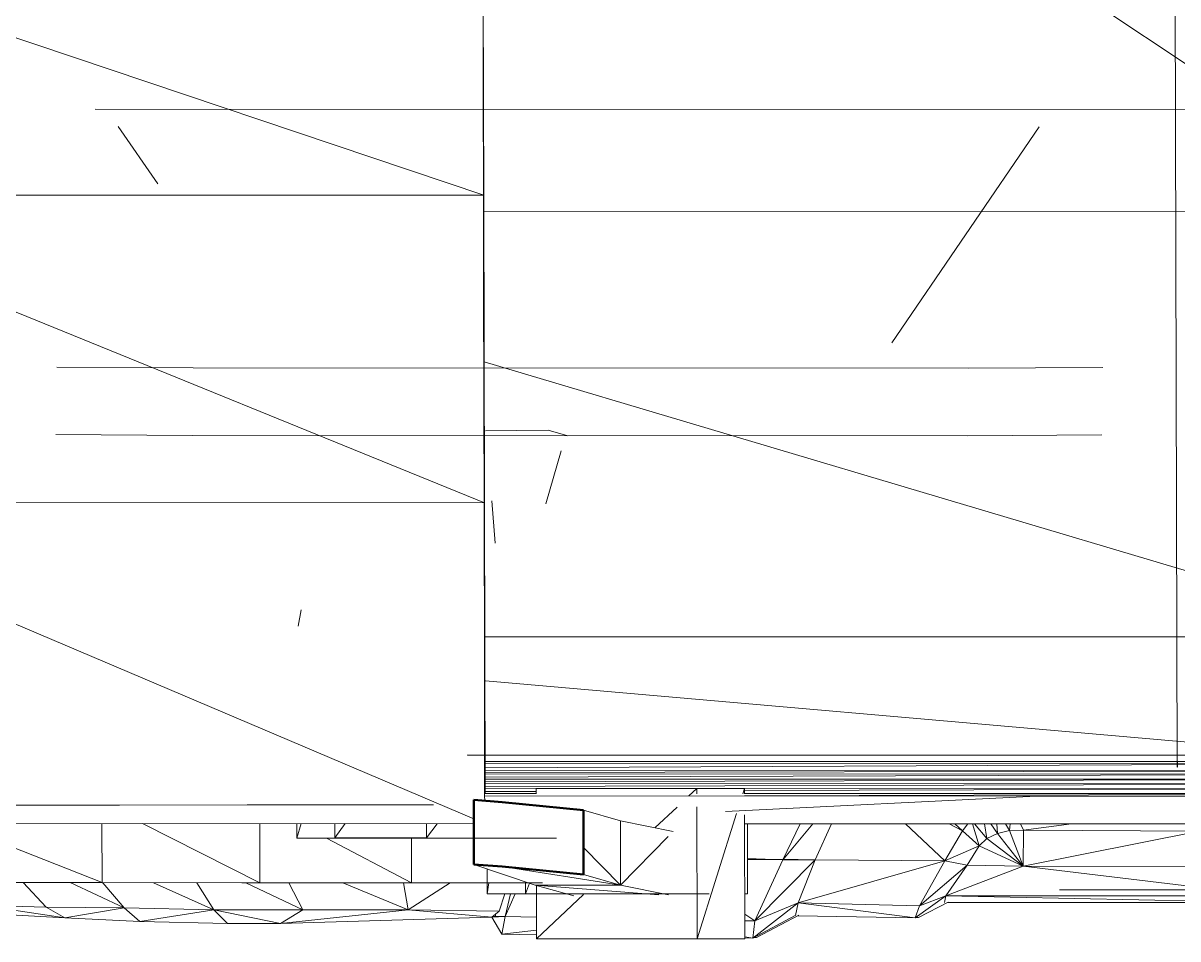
# Model space of a CAD drawing. Header units: inches. Extents: x -4169 to 1533, y -251 to 585.
# Drawn here: x 1351.24 to 1373.61, y -19.9 to -2.15 of the extents above; entities that cross this region are included whole.
import ezdxf

# ---------------------------------------------------------------- set-up
doc = ezdxf.new("R2010")
doc.units = ezdxf.units.IN
doc.header["$MEASUREMENT"] = 0
for name, color, linetype, lineweight in [('0-4', 10, 'Continuous', 5), ('0-6', 7, 'Continuous', 9), ('A-GENM', 5, 'Continuous', 9), ('A-GENM-1', 250, 'Continuous', 50)]:
    doc.layers.add(name, color=color, linetype=linetype, lineweight=lineweight)

# ---------------------------------------------------------------- blocks, each defined once
blk = doc.blocks.new('Land_Rover_Evoque_-_SUV_Car_Vehicle_Automobile_13067 - Land Rover EVOQUE_dwg-1230547-BUILDING ELEVATION - SOUTH')
at = {"layer": 'A-GENM'}
for p, q in [((12415.4, -17.669), (12415.067, -18.367)), ((12415.645, -17.669), (12415.067, -18.367)), ((12416.008, -17.669), (12415.695, -18.367)), ((12415.695, -18.367), (12416.008, -17.669)), ((12418.205, -18.388), (12417.444, -17.669)), ((12418.287, -17.669), (12418.545, -17.803)), ((12418.545, -17.803), (12418.399, -17.669)), ((12418.545, -17.803), (12418.652, -17.669)), ((12418.739, -17.669), (12418.868, -18.095)), ((12418.781, -17.669), (12419.019, -17.956)), ((12418.974, -17.669), (12419.019, -17.956)), ((12419.094, -17.67), (12419.222, -17.855)), ((12419.212, -17.67), (12419.222, -17.855)), ((12419.381, -17.67), (12419.454, -17.796)), ((12419.467, -17.67), (12419.454, -17.796)), ((12419.669, -17.67), (12419.729, -17.795)), ((12420.659, -17.67), (12419.729, -17.795)), ((12418.205, -18.388), (12418.545, -17.803)), ((12418.545, -17.803), (12418.868, -18.095)), ((12419.222, -17.855), (12419.019, -17.956)), ((12419.454, -17.796), (12419.222, -17.855)), ((12419.222, -17.855), (12419.723, -18.491)), ((12419.729, -17.795), (12419.454, -17.796)), ((12419.454, -17.796), (12419.723, -18.491)), ((12419.729, -17.795), (12419.723, -18.491)), ((12423.132, -17.809), (12419.723, -18.491)), ((12423.132, -17.809), (12419.729, -17.795)), ((12418.205, -18.388), (12418.868, -18.095)), ((12418.868, -18.095), (12418.635, -18.468)), ((12419.019, -17.956), (12418.868, -18.095)), ((12418.868, -18.095), (12419.723, -18.491)), ((12419.019, -17.956), (12419.723, -18.491)), ((12415.067, -18.367), (12414.381, -18.34)), ((12414.381, -18.36), (12415.363, -18.36)), ((12415.067, -18.367), (12414.522, -19.551)), ((12415.695, -18.367), (12414.522, -19.551)), ((12415.363, -18.36), (12414.927, -18.36)), ((12415.067, -18.367), (12415.695, -18.367)), ((12415.695, -18.367), (12415.364, -19.2)), ((12415.364, -19.2), (12415.695, -18.367)), ((12415.364, -19.2), (12418.205, -18.388)), ((12418.205, -18.388), (12415.695, -18.367)), ((12417.714, -19.261), (12418.205, -18.388)), ((12417.714, -19.261), (12418.635, -18.468)), ((12418.205, -18.388), (12418.635, -18.468)), ((12418.635, -18.468), (12418.222, -19.064)), ((12418.222, -19.064), (12419.723, -18.491)), ((12418.635, -18.468), (12419.723, -18.491)), ((12424.463, -19.064), (12419.723, -18.491)), ((12423.127, -18.503), (12419.723, -18.491)), ((12400.792, -19.286), (12400.346, -18.809)), ((12402.302, -19.299), (12401.258, -18.809)), ((12402.302, -19.299), (12401.892, -18.81)), ((12404.044, -19.338), (12402.872, -18.81)), ((12404.044, -19.338), (12403.713, -18.811)), ((12405.767, -19.337), (12404.658, -18.812)), ((12405.767, -19.337), (12405.495, -18.812)), ((12407.808, -19.338), (12406.54, -18.813)), ((12407.808, -19.338), (12407.718, -18.813)), ((12407.808, -19.338), (12408.622, -18.814)), ((12420.854, -18.95), (12420.423, -18.949)), ((12420.854, -18.95), (12426.741, -18.951)), ((12409.57, -19.361), (12409.681, -19.025)), ((12409.686, -19.468), (12409.79, -19.025)), ((12409.877, -19.025), (12409.686, -19.468)), ((12415.364, -19.2), (12414.485, -19.884)), ((12414.522, -19.551), (12415.364, -19.2)), ((12415.364, -19.2), (12415.308, -19.449)), ((12415.364, -19.2), (12415.308, -19.449)), ((12417.629, -19.493), (12415.364, -19.2)), ((12415.364, -19.2), (12417.714, -19.261)), ((12417.629, -19.493), (12418.222, -19.064)), ((12418.266, -19.189), (12417.697, -19.487)), ((12417.714, -19.261), (12418.222, -19.064)), ((12418.222, -19.064), (12418.2, -19.195)), ((12424.463, -19.064), (12418.222, -19.064)), ((12424.432, -19.193), (12418.222, -19.064)), ((12424.432, -19.193), (12418.254, -19.195)), ((12400.792, -19.286), (12399.721, -19.252)), ((12401.154, -19.494), (12399.721, -19.278)), ((12401.154, -19.494), (12399.722, -19.413)), ((12402.302, -19.299), (12400.792, -19.286)), ((12401.154, -19.494), (12400.792, -19.286)), ((12402.302, -19.299), (12401.154, -19.494)), ((12404.044, -19.338), (12402.302, -19.299)), ((12402.302, -19.299), (12402.605, -19.56)), ((12404.044, -19.338), (12402.605, -19.56)), ((12404.044, -19.338), (12405.767, -19.337)), ((12405.332, -19.601), (12404.044, -19.338)), ((12404.044, -19.338), (12404.306, -19.604)), ((12405.332, -19.601), (12405.767, -19.337)), ((12407.808, -19.338), (12405.332, -19.601)), ((12407.808, -19.338), (12405.767, -19.337)), ((12409.427, -19.48), (12407.808, -19.338)), ((12409.57, -19.361), (12407.808, -19.338)), ((12409.427, -19.48), (12409.57, -19.361)), ((12409.499, -19.467), (12409.449, -19.461)), ((12409.499, -19.467), (12409.501, -19.418)), ((12414.522, -19.551), (12414.326, -19.417)), ((12414.485, -19.884), (12415.307, -19.449)), ((12415.376, -19.441), (12414.555, -19.875)), ((12417.629, -19.493), (12415.359, -19.45)), ((12417.629, -19.493), (12417.714, -19.261)), ((12402.605, -19.56), (12401.154, -19.494)), ((12402.605, -19.56), (12404.306, -19.604)), ((12405.332, -19.601), (12404.306, -19.604)), ((12409.427, -19.48), (12405.332, -19.601)), ((12409.686, -19.468), (12409.427, -19.48)), ((12409.619, -19.811), (12409.427, -19.48)), ((12409.499, -19.467), (12409.44, -19.469)), ((12409.687, -19.466), (12409.499, -19.467)), ((12409.55, -19.474), (12409.499, -19.467)), ((12409.619, -19.811), (12409.686, -19.468)), ((12410.292, -19.481), (12409.686, -19.468)), ((12414.522, -19.551), (12414.326, -19.549)), ((12414.522, -19.551), (12414.485, -19.884)), ((12417.632, -19.485), (12417.697, -19.487)), ((12417.697, -19.487), (12417.637, -19.471)), ((12410.293, -19.731), (12409.619, -19.811)), ((12410.293, -19.823), (12409.619, -19.811)), ((12414.485, -19.884), (12414.327, -19.86)), ((12414.485, -19.884), (12414.327, -19.882)), ((12414.555, -19.875), (12414.486, -19.874))]:
    blk.add_line(p, q, dxfattribs=at)
blk = doc.blocks.new('Land_Rover_Evoque_-_SUV_Car_Vehicle_Automobile_13067 - Land_Rover_Evoque_-_SUV_Car_Vehicle_Automobile_13067-1230553-BUILDING ELEVATION - SOUTH')
blk.add_blockref('Land_Rover_Evoque_-_SUV_Car_Vehicle_Automobile_13067 - Land Rover EVOQUE_dwg-1230547-BUILDING ELEVATION - SOUTH', (0, 0))
blk = doc.blocks.new('Land_Rover_Evoque_-_SUV_Car_Vehicle_Automobile_13067 - Land Rover EVOQUE_dwg-V22-BUILDING ELEVATION - SOUTH')
at = {"layer": 'A-GENM'}
for p, q in [((12402.467, 10.642), (12427.18, -5.812)), ((12422.65, 6.565), (12422.703, -16.564)), ((12409.268, -7.251), (12409.25, 1.711)), ((12409.27, -5.49), (12409.259, -0.56)), ((12409.259, -0.56), (12409.268, -7.251)), ((12398.761, -1.951), (12409.27, -5.49)), ((12452.724, -3.833), (12401.745, -3.819)), ((12402.19, -4.157), (12402.953, -5.268)), ((12420.031, -4.162), (12417.176, -8.35)), ((12399.682, -5.487), (12409.27, -5.49)), ((12409.284, -11.449), (12409.27, -5.49)), ((12409.27, -5.49), (12409.276, -11.582)), ((12409.271, -5.807), (12427.18, -5.812)), ((12409.276, -11.582), (12409.268, -7.251)), ((12399.684, -7.543), (12409.284, -11.449)), ((12427.2, -14.049), (12409.278, -8.718)), ((12400.997, -8.819), (12403.641, -8.836)), ((12403.641, -8.836), (12418.654, -8.84)), ((12421.264, -8.824), (12418.654, -8.84)), ((12409.307, -10.054), (12410.521, -10.043)), ((12410.521, -10.043), (12410.899, -10.149)), ((12400.98, -10.127), (12403.624, -10.144)), ((12403.624, -10.144), (12418.637, -10.148)), ((12421.248, -10.132), (12418.637, -10.148)), ((12410.475, -11.471), (12410.771, -10.443)), ((12409.425, -11.408), (12409.429, -11.413)), ((12409.425, -11.408), (12409.494, -12.234)), ((12399.691, -11.446), (12409.284, -11.449)), ((12409.282, -14.543), (12409.276, -11.582)), ((12409.284, -11.449), (12409.282, -14.543)), ((12409.284, -11.449), (12409.295, -17.086)), ((12399.694, -13.59), (12409.079, -17.575)), ((12405.672, -13.84), (12405.73, -13.521)), ((12405.672, -13.84), (12405.672, -13.839)), ((12409.307, -14.044), (12427.2, -14.049)), ((12409.282, -14.543), (12409.287, -17.129)), ((12427.21, -16.464), (12409.307, -14.898)), ((12408.959, -16.332), (12408.964, -16.337)), ((12445.573, -16.347), (12408.964, -16.337)), ((12427.21, -16.464), (12409.307, -16.459)), ((12427.239, -16.501), (12409.307, -16.496)), ((12427.239, -16.501), (12409.307, -16.583)), ((12422.713, -16.463), (12422.711, -16.573)), ((12422.711, -16.463), (12422.711, -16.573)), ((12422.711, -16.573), (12422.711, -16.463)), ((12422.711, -16.573), (12422.711, -16.463)), ((12427.235, -16.637), (12409.307, -16.633)), ((12427.235, -16.637), (12409.307, -16.677)), ((12427.233, -16.708), (12409.307, -16.704)), ((12427.233, -16.708), (12409.307, -16.767)), ((12422.711, -16.573), (12422.703, -16.564)), ((12427.23, -16.808), (12409.307, -16.804)), ((12427.23, -16.808), (12409.307, -16.857)), ((12409.307, -16.889), (12427.227, -16.894)), ((12427.227, -16.894), (12409.307, -16.946)), ((12409.307, -16.98), (12427.224, -16.985)), ((12410.286, -16.985), (12413.4, -16.985)), ((12410.286, -16.985), (12410.287, -17.086)), ((12413.4, -16.985), (12410.286, -16.985)), ((12413.245, -17.13), (12413.4, -16.985)), ((12413.4, -17.086), (12413.4, -16.985)), ((12413.4, -17.086), (12413.4, -16.985)), ((12414.321, -16.988), (12413.4, -16.985)), ((12414.321, -16.988), (12414.29, -17.086)), ((12414.321, -16.988), (12414.29, -17.086)), ((12427.224, -16.985), (12414.321, -17.027)), ((12414.321, -16.988), (12414.321, -17.086)), ((12414.321, -17.086), (12414.321, -16.988)), ((12409.625, -17.25), (12409.078, -17.207)), ((12409.078, -17.207), (12409.079, -17.414)), ((12409.287, -17.129), (12409.289, -17.224)), ((12409.289, -17.224), (12409.287, -17.129)), ((12419.982, -17.131), (12409.287, -17.129)), ((12410.287, -17.04), (12409.307, -17.043)), ((12409.307, -17.081), (12410.287, -17.081)), ((12413.956, -17.433), (12419.982, -17.131)), ((12414.321, -17.083), (12427.222, -17.086)), ((12427.222, -17.086), (12414.321, -17.127)), ((12419.982, -17.131), (12427.196, -17.131)), ((12402.216, -17.307), (12398.061, -17.309)), ((12404.689, -17.304), (12402.216, -17.307)), ((12406.755, -17.302), (12404.689, -17.304)), ((12406.755, -17.302), (12408.3, -17.299)), ((12409.081, -18.455), (12409.079, -17.414)), ((12409.625, -17.25), (12411.203, -17.407)), ((12411.203, -17.407), (12411.205, -18.126)), ((12411.919, -17.613), (12411.203, -17.407)), ((12412.587, -17.747), (12413.015, -17.346)), ((12413.406, -19.897), (12413.4, -17.341)), ((12413.406, -19.897), (12413.4, -17.341)), ((12409.079, -17.667), (12399.702, -17.664)), ((12409.079, -17.667), (12399.702, -17.664)), ((12401.877, -18.809), (12401.874, -17.665)), ((12402.658, -17.665), (12404.934, -18.81)), ((12404.934, -18.81), (12404.932, -17.666)), ((12405.65, -17.946), (12405.649, -17.666)), ((12405.65, -17.946), (12405.734, -17.666)), ((12406.587, -17.666), (12406.383, -17.944)), ((12406.383, -17.944), (12406.383, -17.666)), ((12408.163, -17.944), (12408.162, -17.667)), ((12408.366, -17.667), (12408.163, -17.944)), ((12412.938, -17.818), (12411.919, -17.613)), ((12411.919, -17.613), (12411.923, -18.859)), ((12414.17, -17.468), (12413.406, -19.897)), ((12414.17, -17.468), (12413.406, -19.897)), ((12414.322, -17.494), (12414.327, -19.9)), ((12414.327, -19.9), (12414.322, -17.494)), ((12414.322, -17.668), (12427.205, -17.672)), ((12414.382, -19.026), (12414.379, -17.668)), ((12401.877, -18.809), (12399.703, -17.948)), ((12405.65, -17.946), (12406.383, -17.944)), ((12406.386, -17.948), (12405.65, -17.946)), ((12406.221, -17.947), (12407.874, -18.812)), ((12408.163, -17.944), (12406.383, -17.944)), ((12406.383, -17.946), (12409.08, -17.947)), ((12406.386, -17.948), (12408.165, -17.948)), ((12407.874, -18.812), (12407.872, -17.948)), ((12409.08, -17.945), (12408.163, -17.944)), ((12408.165, -17.948), (12409.945, -17.948)), ((12409.945, -17.948), (12410.678, -17.947)), ((12412.846, -17.912), (12411.923, -18.859)), ((12411.206, -18.654), (12411.205, -18.126)), ((12411.923, -18.859), (12411.205, -18.126)), ((12409.63, -18.498), (12409.081, -18.455)), ((12410.269, -18.859), (12409.081, -18.455)), ((12409.334, -18.541), (12409.335, -19.024)), ((12409.63, -18.498), (12411.206, -18.654)), ((12409.63, -18.498), (12411.923, -18.859)), ((12410.078, -18.794), (12410.078, -19.023)), ((12411.206, -18.654), (12411.923, -18.859)), ((12401.375, -18.809), (12397.157, -18.806)), ((12401.877, -18.809), (12399.705, -18.807)), ((12404.586, -18.811), (12401.375, -18.809)), ((12401.877, -18.809), (12401.375, -18.809)), ((12401.877, -18.81), (12401.375, -18.809)), ((12401.877, -18.809), (12404.934, -18.81)), ((12404.934, -18.81), (12404.586, -18.811)), ((12407.555, -18.813), (12404.586, -18.811)), ((12404.934, -18.812), (12404.586, -18.811)), ((12404.934, -18.81), (12407.874, -18.812)), ((12407.874, -18.812), (12407.555, -18.813)), ((12407.555, -18.813), (12410.408, -18.814)), ((12407.874, -18.813), (12407.555, -18.813)), ((12407.874, -18.812), (12409.411, -18.813)), ((12409.335, -19.024), (12409.368, -18.813)), ((12410.078, -19.023), (12410.154, -18.82)), ((12410.269, -18.859), (12411.016, -19.064)), ((12411.923, -18.859), (12410.269, -18.859)), ((12410.269, -18.859), (12412.662, -19.043)), ((12410.291, -18.865), (12410.293, -19.897)), ((12411.923, -18.859), (12412.848, -19.045)), ((12409.335, -19.024), (12410.078, -19.023)), ((12410.081, -19.026), (12409.335, -19.024)), ((12410.078, -19.023), (12410.291, -19.023)), ((12411.86, -19.027), (12410.081, -19.026)), ((12410.293, -19.897), (12411.205, -19.042)), ((12413.639, -19.027), (12411.86, -19.027)), ((12414.325, -19.026), (12414.382, -19.026)), ((12414.382, -19.026), (12414.325, -19.026)), ((12410.293, -19.897), (12411.174, -19.899)), ((12414.327, -19.9), (12410.293, -19.897)), ((12413.406, -19.897), (12410.293, -19.897)), ((12414.327, -19.9), (12411.174, -19.899)), ((12414.327, -19.9), (12411.174, -19.899)), ((12414.327, -19.9), (12413.406, -19.897))]:
    blk.add_line(p, q, dxfattribs=at)
at = {"layer": 'A-GENM-1'}
for p, q in [((12409.079, -17.414), (12409.078, -17.207)), ((12409.078, -17.207), (12409.625, -17.25)), ((12409.081, -18.455), (12409.079, -17.414)), ((12409.625, -17.25), (12411.203, -17.407)), ((12411.203, -17.407), (12411.205, -18.126)), ((12411.205, -18.126), (12411.206, -18.654)), ((12409.63, -18.498), (12409.081, -18.455)), ((12411.206, -18.654), (12409.63, -18.498))]:
    blk.add_line(p, q, dxfattribs=at)
blk = doc.blocks.new('Land_Rover_Evoque_-_SUV_Car_Vehicle_Automobile_13067 - Land_Rover_Evoque_-_SUV_Car_Vehicle_Automobile_13067-V23-BUILDING ELEVATION - SOUTH')
blk.add_blockref('Land_Rover_Evoque_-_SUV_Car_Vehicle_Automobile_13067 - Land Rover EVOQUE_dwg-V22-BUILDING ELEVATION - SOUTH', (0, 0))
blk = doc.blocks.new('CTR  - Topography_rvt-2-BUILDING ELEVATION - SOUTH')
at = {"layer": '0-6'}
for name in ['Land_Rover_Evoque_-_SUV_Car_Vehicle_Automobile_13067 - Land_Rover_Evoque_-_SUV_Car_Vehicle_Automobile_13067-V23-BUILDING ELEVATION - SOUTH', 'Land_Rover_Evoque_-_SUV_Car_Vehicle_Automobile_13067 - Land_Rover_Evoque_-_SUV_Car_Vehicle_Automobile_13067-1230553-BUILDING ELEVATION - SOUTH']:
    blk.add_blockref(name, (0, 0), dxfattribs=at)

msp = doc.modelspace()

# ---------------------------------------------------------------- block references
at = {"layer": '0-4'}
msp.add_blockref('CTR  - Topography_rvt-2-BUILDING ELEVATION - SOUTH', (-11049.11, 0), dxfattribs=at)

doc.saveas('drawing.dxf')
